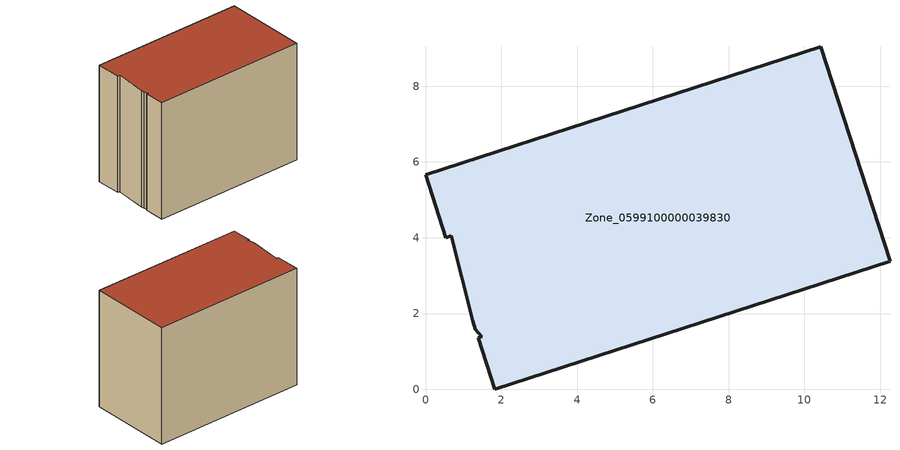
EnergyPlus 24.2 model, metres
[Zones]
Zone_0599100000039830
 floor ground (C_G): 1.48,1.38 1.31,1.59 1.24,1.81 0.68,4.05 0.54,4 0,5.66 10.43,9.04 12.26,3.39 1.83,0 1.39,1.35 z3.92
 wall outside (C_F): 1.83,0 12.26,3.39 10.43,9.04 0,5.66 0.54,4 0.68,4.05 1.24,1.81 1.31,1.59 1.48,1.38 1.39,1.35 1.83,0 z3.92:12.3
 roof outside (C_R): 1.31,1.59 1.48,1.38 1.39,1.35 1.83,0 12.26,3.39 10.43,9.04 0,5.66 0.54,4 0.68,4.05 1.24,1.81 z12.3
[BUILDING]
Pand.0599100000039830: North Axis=0; Terrain=City; Loads Convergence Tolerance Value=0.04; Temperature Convergence Tolerance Value=0.4; Solar Distribution=FullExterior; Maximum Number of Warmup Days=25; Minimum Number of Warmup Days=1
[Site:Location]
Rotterdam.The.Hague.AP_ZH_NLD Design_Conditions: Latitude=51.96; Longitude=4.45; Time Zone=1; Elevation=-4.5
[SITE:GROUNDTEMPERATURE:BUILDINGSURFACE]
18, 18, 18, 18, 18, 18, 18, 18, 18, 18, 18, 18
[MATERIAL] Thermal Absorptance=0.9; Solar Absorptance=0.7; Visible Absorptance=0.7
Name | Roughness | Thickness | Conductivity | Density | Specific Heat
G.TI.1946-1964 | MediumSmooth | 0.15 | 1 | 540 | 1210
F.TI.1946-1964 | Rough | 0.3 | 0.857143 | 1920 | 840
R.TI.1946-1964 | MediumRough | 0.2 | 0.277778 | 1500 | 1000
[CONSTRUCTION]
C_G: G.TI.1946-1964
C_F: F.TI.1946-1964
C_R: R.TI.1946-1964
[ZONE]
Zone_0599100000039830: Type=1; Multiplier=1; Ceiling Height=Autocalculate; Volume=Autocalculate; Floor Area=autocalculate; Part of Total Floor Area=Yes
[ZONEINFILTRATION:DESIGNFLOWRATE]
Infil_Zone_0599100000039830: Zone or ZoneList or Space or SpaceList=Zone_0599100000039830; Schedule=AlwaysOn; Design Flow Rate Calculation Method=Flow/Area; Flow Rate per Floor Area=0.003; Constant Term Coefficient=1; Temperature Term Coefficient=0; Velocity Term Coefficient=0; Velocity Squared Term Coefficient=0
[HVACTEMPLATE:ZONE:IDEALLOADSAIRSYSTEM]
Zone_0599100000039830: Maximum Heating Supply Air Temperature=50; Minimum Cooling Supply Air Temperature=13; Maximum Heating Supply Air Humidity Ratio=0.0156; Minimum Cooling Supply Air Humidity Ratio=0.0077; Heating Limit=NoLimit; Cooling Limit=NoLimit; Dehumidification Control Type=ConstantSensibleHeatRatio; Cooling Sensible Heat Ratio=0.7; Dehumidification Setpoint=60; Humidification Control Type=None; Humidification Setpoint=30; Outdoor Air Method=None; Outdoor Air Flow Rate per Person=0.00944; Outdoor Air Flow Rate per Zone Floor Area=0; Outdoor Air Flow Rate per Zone=0; Demand Controlled Ventilation Type=None; Outdoor Air Economizer Type=NoEconomizer; Heat Recovery Type=None; Sensible Heat Recovery Effectiveness=0.7; Latent Heat Recovery Effectiveness=0.65
[ZONECONTROL:THERMOSTAT]
ThermostatControl_Zone_0599100000039830: Zone or ZoneList=Zone_0599100000039830; Control Type Schedule=DualSetpointControlType; Control 1=Thermostat_Zone_0599100000039830; Temperature Difference Between Cutout And Setpoint=0
[THERMOSTATSETPOINT:DUALSETPOINT]
Thermostat_Zone_0599100000039830: Heating Setpoint Temperature Schedule=HeatingSetpoint_Zone_0599100000039830; Cooling Setpoint Temperature Schedule=CoolingSetpoint_Zone_0599100000039830
[SCHEDULE:COMPACT]
HeatingSetpoint_Zone_0599100000039830: Through: 12/31, For: AllDays, Until: 24:00, 21
CoolingSetpoint_Zone_0599100000039830: Through: 12/31, For: AllDays, Until: 24:00, 24
DualSetpointControlType: Through: 12/31, For: AllDays, Until: 24:00, 4
AlwaysOn: Through: 12/31, For: AllDays, Until: 24:00, 1
